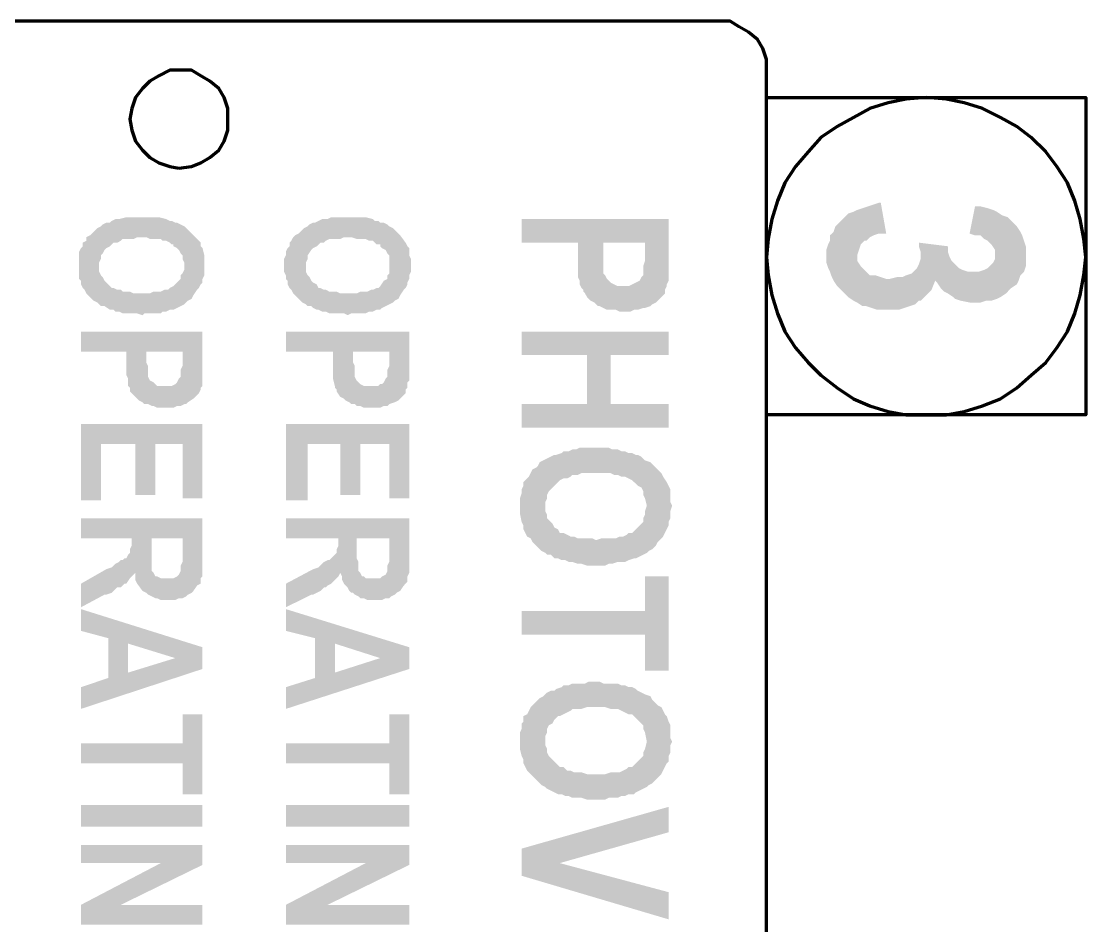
# Model space of a CAD drawing. Header units: inches. Extents: x -186 to 186, y -282 to 282.
# Drawn here: x -124.03 to -102.3, y -97.46 to -79 of the extents above; entities that cross this region are included whole.
import ezdxf

# ---------------------------------------------------------------- set-up
doc = ezdxf.new("R2010")
doc.units = ezdxf.units.IN
doc.header["$MEASUREMENT"] = 0
doc.layers.add('H', color=7, linetype='CONTINUOUS', lineweight=100)
doc.layers.add('P', color=250, linetype='CONTINUOUS', lineweight=100)

msp = doc.modelspace()

# ---------------------------------------------------------------- hatches: boundary and pattern name
at = {"layer": 'H', "linetype": 'Continuous'}
for points in [[(-106.37, -83.333), (-106.481, -82.704), (-106.519, -82.704), (-106.63, -82.741), (-106.741, -82.778), (-106.852, -82.815), (-106.963, -82.852), (-107.037, -82.889), (-107.148, -82.926), (-107.222, -83), (-107.296, -83.074), (-107.333, -83.111), (-107.407, -83.185), (-107.444, -83.296), (-107.519, -83.37), (-107.519, -83.481), (-107.556, -83.556), (-107.593, -83.667), (-107.593, -83.926), (-107.556, -84.037), (-107.519, -84.111), (-107.481, -84.222), (-107.444, -84.296), (-107.37, -84.407), (-107.296, -84.481), (-107.222, -84.556), (-107.148, -84.63), (-107.037, -84.704), (-106.963, -84.741), (-106.963, -83.778), (-106.926, -83.667), (-106.889, -83.556), (-106.815, -83.481), (-106.778, -83.481), (-106.704, -83.407), (-106.63, -83.37), (-106.519, -83.333)], [(-103.519, -83.778), (-103.519, -83.704), (-103.519, -83.593), (-103.556, -83.481), (-103.593, -83.37), (-103.63, -83.296), (-103.704, -83.185), (-103.778, -83.111), (-103.852, -83.037), (-103.889, -83), (-104, -82.963), (-104.111, -82.889), (-104.185, -82.852), (-104.296, -82.815), (-104.444, -82.778), (-104.556, -82.778), (-104.667, -83.333), (-104.556, -83.37), (-104.444, -83.37), (-104.37, -83.444), (-104.296, -83.481), (-104.222, -83.556), (-104.148, -83.667), (-104.148, -83.778), (-104.111, -84.667), (-104.037, -84.63), (-103.926, -84.556), (-103.852, -84.481), (-103.815, -84.444), (-103.704, -84.37), (-103.667, -84.296), (-103.63, -84.185), (-103.556, -84.111), (-103.519, -84), (-103.519, -83.889)], [(-120.296, -84), (-120.296, -83.926), (-120.296, -83.852), (-120.296, -83.778), (-120.333, -83.63), (-120.37, -83.593), (-120.37, -83.519), (-120.519, -83.37), (-120.556, -83.333), (-120.593, -83.296), (-120.667, -83.222), (-120.704, -83.185), (-120.778, -83.148), (-120.852, -83.111), (-120.889, -83.111), (-120.963, -83.074), (-121, -83.074), (-121.074, -83.037), (-121.222, -83), (-121.296, -83), (-121.37, -83), (-121.444, -83), (-121.519, -83), (-121.667, -83), (-121.778, -83), (-121.815, -83), (-121.889, -83), (-122.037, -83.037), (-122.111, -83.037), (-122.185, -83.074), (-122.222, -83.111), (-122.296, -83.111), (-122.37, -83.148), (-122.407, -83.185), (-122.481, -83.222), (-122.519, -83.259), (-122.556, -83.296), (-122.593, -83.333), (-122.63, -83.37), (-122.704, -83.407), (-122.704, -83.481), (-122.778, -83.519), (-122.778, -83.593), (-122.815, -83.63), (-122.852, -83.704), (-122.852, -83.778), (-122.852, -83.852), (-122.852, -84.111), (-122.852, -84.185), (-122.852, -84.259), (-122.815, -84.296), (-122.815, -84.37), (-122.778, -84.444), (-122.741, -84.481), (-122.704, -84.556), (-122.667, -84.593), (-122.63, -84.63), (-122.556, -84.704), (-122.481, -84.741), (-122.444, -84.778), (-122.444, -84), (-122.444, -83.926), (-122.407, -83.852), (-122.407, -83.778), (-122.37, -83.741), (-122.333, -83.667), (-122.296, -83.63), (-122.222, -83.593), (-122.185, -83.556), (-122.148, -83.519), (-122.074, -83.519), (-122, -83.481), (-121.963, -83.444), (-121.889, -83.444), (-121.815, -83.444), (-121.741, -83.444), (-121.667, -83.407), (-121.481, -83.407), (-121.407, -83.444), (-121.333, -83.444), (-121.185, -83.444), (-121.148, -83.481), (-121.074, -83.481), (-121, -83.519), (-120.963, -83.556), (-120.926, -83.556), (-120.926, -83.593), (-120.852, -83.63), (-120.815, -83.667), (-120.778, -83.741), (-120.741, -83.778), (-120.741, -83.852), (-120.704, -83.926), (-120.704, -84), (-120.667, -84.741), (-120.63, -84.704), (-120.556, -84.667), (-120.519, -84.593), (-120.444, -84.481), (-120.407, -84.444), (-120.37, -84.37), (-120.333, -84.333), (-120.333, -84.259), (-120.296, -84.185), (-120.296, -84.111), (-120.296, -84.037)], [(-116.074, -84), (-116.074, -83.926), (-116.074, -83.852), (-116.111, -83.778), (-116.111, -83.63), (-116.148, -83.593), (-116.185, -83.519), (-116.296, -83.37), (-116.333, -83.333), (-116.37, -83.296), (-116.444, -83.222), (-116.519, -83.185), (-116.556, -83.148), (-116.63, -83.111), (-116.704, -83.111), (-116.741, -83.074), (-116.815, -83.074), (-116.852, -83.037), (-117, -83), (-117.074, -83), (-117.148, -83), (-117.222, -83), (-117.296, -83), (-117.481, -83), (-117.556, -83), (-117.63, -83), (-117.704, -83), (-117.778, -83.037), (-117.889, -83.037), (-117.963, -83.074), (-118.037, -83.111), (-118.074, -83.111), (-118.148, -83.148), (-118.185, -83.185), (-118.259, -83.222), (-118.296, -83.259), (-118.333, -83.296), (-118.37, -83.333), (-118.444, -83.37), (-118.481, -83.407), (-118.519, -83.481), (-118.556, -83.519), (-118.556, -83.593), (-118.593, -83.63), (-118.63, -83.704), (-118.63, -83.778), (-118.667, -83.852), (-118.667, -84.111), (-118.63, -84.185), (-118.63, -84.259), (-118.593, -84.296), (-118.593, -84.37), (-118.556, -84.444), (-118.519, -84.481), (-118.481, -84.556), (-118.444, -84.593), (-118.407, -84.63), (-118.333, -84.704), (-118.296, -84.741), (-118.222, -84.778), (-118.222, -84), (-118.222, -83.926), (-118.185, -83.852), (-118.185, -83.778), (-118.111, -83.667), (-118.074, -83.63), (-118, -83.593), (-117.963, -83.556), (-117.926, -83.519), (-117.852, -83.519), (-117.815, -83.481), (-117.741, -83.444), (-117.667, -83.444), (-117.593, -83.444), (-117.519, -83.444), (-117.444, -83.407), (-117.296, -83.407), (-117.185, -83.444), (-117.111, -83.444), (-117.037, -83.444), (-117, -83.444), (-116.926, -83.481), (-116.852, -83.481), (-116.815, -83.519), (-116.778, -83.556), (-116.704, -83.556), (-116.704, -83.593), (-116.667, -83.63), (-116.593, -83.667), (-116.556, -83.741), (-116.519, -83.778), (-116.519, -83.852), (-116.519, -83.926), (-116.519, -84), (-116.444, -84.741), (-116.407, -84.704), (-116.333, -84.667), (-116.296, -84.593), (-116.222, -84.481), (-116.185, -84.444), (-116.148, -84.37), (-116.148, -84.333), (-116.111, -84.259), (-116.111, -84.185), (-116.074, -84.111), (-116.074, -84.037)], [(-110.815, -83.815), (-110.815, -83.037), (-113.815, -83.037), (-113.815, -83.519), (-112.667, -83.519), (-112.667, -84.037), (-112.667, -84.148), (-112.667, -84.222), (-112.63, -84.296), (-112.63, -84.37), (-112.593, -84.444), (-112.556, -84.481), (-112.556, -84.519), (-112.519, -84.556), (-112.481, -84.63), (-112.407, -84.704), (-112.333, -84.741), (-112.259, -84.815), (-112.222, -84.815), (-112.148, -83.519), (-111.296, -83.519), (-111.296, -83.778), (-111.296, -84.852), (-111.185, -84.815), (-111.148, -84.778), (-111.074, -84.741), (-111, -84.667), (-110.963, -84.63), (-110.889, -84.556), (-110.889, -84.481), (-110.852, -84.407), (-110.852, -84.37), (-110.815, -84.296), (-110.815, -84.222), (-110.815, -84.148), (-110.815, -84.074), (-110.815, -83.963)], [(-111.296, -84.852), (-111.296, -83.778), (-111.296, -83.889), (-111.333, -84), (-111.333, -84.074), (-111.333, -84.148), (-111.333, -84.185), (-111.37, -84.222), (-111.407, -84.296), (-111.481, -84.333), (-111.556, -84.37), (-111.63, -84.407), (-111.741, -84.407), (-111.852, -84.407), (-111.926, -84.37), (-112, -84.333), (-112.074, -84.259), (-112.111, -84.185), (-112.148, -84.148), (-112.148, -84.111), (-112.148, -84), (-112.148, -83.519), (-112.222, -84.815), (-112.148, -84.852), (-112.074, -84.889), (-112, -84.889), (-111.889, -84.889), (-111.815, -84.926), (-111.593, -84.926), (-111.519, -84.889), (-111.444, -84.889), (-111.333, -84.852)], [(-104.111, -84.667), (-104.148, -83.778), (-104.148, -83.852), (-104.185, -83.926), (-104.259, -84), (-104.296, -84.037), (-104.37, -84.074), (-104.481, -84.111), (-104.593, -84.111), (-104.704, -84.111), (-104.815, -84.074), (-104.889, -84.037), (-104.963, -83.963), (-105.037, -83.889), (-105.074, -83.815), (-105.111, -83.704), (-105.111, -83.593), (-105.704, -83.519), (-105.704, -83.593), (-105.667, -83.704), (-105.667, -83.815), (-105.593, -84.63), (-105.519, -84.556), (-105.444, -84.481), (-105.37, -84.296), (-105.333, -84.333), (-105.259, -84.444), (-105.185, -84.519), (-105.111, -84.556), (-105, -84.63), (-104.963, -84.667), (-104.852, -84.704), (-104.667, -84.741), (-104.444, -84.741), (-104.333, -84.704), (-104.222, -84.704)], [(-105.593, -84.63), (-105.667, -83.815), (-105.667, -83.852), (-105.704, -83.963), (-105.741, -84.037), (-105.815, -84.111), (-105.852, -84.148), (-105.963, -84.185), (-106.037, -84.222), (-106.148, -84.222), (-106.296, -84.259), (-106.37, -84.259), (-106.481, -84.222), (-106.593, -84.185), (-106.704, -84.185), (-106.778, -84.111), (-106.815, -84.074), (-106.889, -84), (-106.963, -83.889), (-106.963, -83.778), (-106.963, -84.741), (-106.852, -84.815), (-106.778, -84.815), (-106.667, -84.852), (-106.556, -84.889), (-106.444, -84.889), (-106.185, -84.889), (-106.111, -84.889), (-106, -84.852), (-105.889, -84.815), (-105.778, -84.778), (-105.704, -84.704), (-105.667, -84.704)], [(-120.667, -84.741), (-120.704, -84), (-120.704, -84.074), (-120.741, -84.148), (-120.778, -84.185), (-120.778, -84.259), (-120.815, -84.296), (-120.926, -84.407), (-121, -84.444), (-121.037, -84.481), (-121.111, -84.481), (-121.185, -84.519), (-121.259, -84.519), (-121.333, -84.519), (-121.407, -84.556), (-121.481, -84.556), (-121.556, -84.556), (-121.667, -84.556), (-121.741, -84.556), (-121.815, -84.519), (-121.889, -84.519), (-121.963, -84.519), (-122, -84.481), (-122.074, -84.481), (-122.148, -84.444), (-122.185, -84.444), (-122.296, -84.333), (-122.333, -84.296), (-122.37, -84.222), (-122.407, -84.185), (-122.444, -84.111), (-122.444, -84.037), (-122.444, -84), (-122.444, -84.778), (-122.407, -84.815), (-122.333, -84.815), (-122.222, -84.889), (-122.148, -84.889), (-122.111, -84.926), (-122.037, -84.926), (-121.963, -84.963), (-121.889, -84.963), (-121.815, -84.963), (-121.667, -84.963), (-121.556, -85), (-121.519, -84.963), (-121.333, -84.963), (-121.296, -84.963), (-121.185, -84.963), (-121.148, -84.926), (-121.074, -84.926), (-121, -84.889), (-120.926, -84.889), (-120.704, -84.778)], [(-116.444, -84.741), (-116.519, -84), (-116.519, -84.074), (-116.519, -84.148), (-116.556, -84.185), (-116.556, -84.259), (-116.63, -84.296), (-116.704, -84.407), (-116.741, -84.444), (-116.778, -84.444), (-116.852, -84.481), (-116.889, -84.481), (-116.963, -84.519), (-117.037, -84.519), (-117.111, -84.519), (-117.185, -84.556), (-117.259, -84.556), (-117.333, -84.556), (-117.444, -84.556), (-117.519, -84.556), (-117.593, -84.519), (-117.667, -84.519), (-117.741, -84.519), (-117.815, -84.481), (-117.852, -84.481), (-117.926, -84.444), (-117.963, -84.444), (-118, -84.37), (-118.074, -84.333), (-118.111, -84.296), (-118.148, -84.222), (-118.185, -84.185), (-118.222, -84.111), (-118.222, -84.037), (-118.222, -84), (-118.222, -84.778), (-118.185, -84.815), (-118.111, -84.815), (-118.074, -84.852), (-118, -84.889), (-117.963, -84.889), (-117.889, -84.926), (-117.815, -84.926), (-117.741, -84.963), (-117.667, -84.963), (-117.593, -84.963), (-117.444, -84.963), (-117.37, -85), (-117.296, -84.963), (-117.148, -84.963), (-117.074, -84.963), (-117, -84.963), (-116.926, -84.926), (-116.852, -84.926), (-116.778, -84.889), (-116.704, -84.889), (-116.667, -84.852), (-116.519, -84.778)], [(-120.333, -85.963), (-120.333, -85.333), (-122.815, -85.333), (-122.815, -85.741), (-121.889, -85.741), (-121.889, -86.222), (-121.852, -86.296), (-121.852, -86.444), (-121.815, -86.481), (-121.815, -86.519), (-121.815, -86.556), (-121.704, -86.667), (-121.667, -86.704), (-121.63, -86.741), (-121.556, -86.778), (-121.519, -86.815), (-121.481, -85.741), (-120.741, -85.741), (-120.741, -85.926), (-120.704, -86.815), (-120.667, -86.815), (-120.63, -86.778), (-120.519, -86.704), (-120.444, -86.63), (-120.407, -86.593), (-120.37, -86.519), (-120.37, -86.481), (-120.333, -86.444), (-120.333, -86.37), (-120.333, -86.333), (-120.333, -86.074)], [(-116.111, -85.963), (-116.111, -85.333), (-118.63, -85.333), (-118.63, -85.741), (-117.667, -85.741), (-117.667, -86.222), (-117.667, -86.296), (-117.63, -86.444), (-117.63, -86.481), (-117.593, -86.519), (-117.593, -86.556), (-117.519, -86.667), (-117.444, -86.704), (-117.407, -86.741), (-117.333, -86.778), (-117.296, -86.815), (-117.259, -85.741), (-116.519, -85.741), (-116.519, -85.926), (-116.519, -86.815), (-116.407, -86.778), (-116.333, -86.741), (-116.296, -86.704), (-116.222, -86.63), (-116.185, -86.593), (-116.185, -86.519), (-116.148, -86.481), (-116.148, -86.444), (-116.148, -86.37), (-116.111, -86.333), (-116.111, -86.074)], [(-110.815, -85.815), (-110.815, -85.333), (-113.815, -85.333), (-113.815, -85.815), (-112.481, -85.815), (-112.481, -86.815), (-112, -85.815)], [(-120.704, -86.815), (-120.741, -85.926), (-120.741, -86.037), (-120.778, -86.111), (-120.778, -86.185), (-120.778, -86.222), (-120.778, -86.259), (-120.815, -86.296), (-120.852, -86.37), (-120.889, -86.407), (-120.963, -86.444), (-121.037, -86.444), (-121.185, -86.444), (-121.259, -86.444), (-121.296, -86.407), (-121.333, -86.37), (-121.407, -86.333), (-121.444, -86.259), (-121.444, -86.185), (-121.444, -86.148), (-121.444, -86.037), (-121.481, -85.963), (-121.481, -85.741), (-121.519, -86.815), (-121.444, -86.815), (-121.37, -86.852), (-121.333, -86.852), (-121.259, -86.889), (-120.926, -86.889), (-120.852, -86.852), (-120.778, -86.852)], [(-116.519, -86.815), (-116.519, -85.926), (-116.519, -86.037), (-116.556, -86.111), (-116.556, -86.185), (-116.556, -86.222), (-116.556, -86.259), (-116.593, -86.296), (-116.63, -86.37), (-116.667, -86.407), (-116.704, -86.407), (-116.741, -86.444), (-116.815, -86.444), (-116.963, -86.444), (-117.037, -86.444), (-117.111, -86.407), (-117.148, -86.37), (-117.185, -86.333), (-117.222, -86.259), (-117.222, -86.185), (-117.222, -86.148), (-117.222, -86.037), (-117.259, -85.963), (-117.259, -85.741), (-117.296, -86.815), (-117.222, -86.815), (-117.185, -86.852), (-117.111, -86.852), (-117.037, -86.889), (-116.704, -86.889), (-116.63, -86.852), (-116.556, -86.852)], [(-110.815, -87.296), (-110.815, -86.815), (-112, -86.815), (-112, -85.815), (-112.481, -86.815), (-113.815, -86.815), (-113.815, -87.296)], [(-120.333, -88.741), (-120.333, -87.222), (-122.815, -87.222), (-122.815, -88.778), (-122.407, -88.778), (-122.407, -87.63), (-121.704, -87.63), (-121.704, -88.667), (-121.296, -88.667), (-121.296, -87.63), (-120.741, -87.63), (-120.741, -88.741)], [(-116.111, -88.741), (-116.111, -87.222), (-118.63, -87.222), (-118.63, -88.778), (-118.185, -88.778), (-118.185, -87.63), (-117.519, -87.63), (-117.519, -88.667), (-117.111, -88.667), (-117.111, -87.63), (-116.519, -87.63), (-116.519, -88.741)], [(-110.741, -88.889), (-110.778, -88.815), (-110.778, -88.741), (-110.778, -88.667), (-110.778, -88.556), (-110.815, -88.481), (-110.852, -88.407), (-110.926, -88.296), (-110.963, -88.222), (-111.037, -88.148), (-111.148, -88.037), (-111.185, -88), (-111.296, -87.963), (-111.37, -87.889), (-111.444, -87.852), (-111.481, -87.852), (-111.556, -87.815), (-111.63, -87.815), (-111.704, -87.778), (-111.778, -87.778), (-111.852, -87.741), (-111.963, -87.741), (-112.037, -87.704), (-112.148, -87.704), (-112.222, -87.704), (-112.444, -87.704), (-112.519, -87.704), (-112.63, -87.704), (-112.704, -87.741), (-112.778, -87.741), (-112.852, -87.778), (-112.963, -87.778), (-113, -87.815), (-113.111, -87.852), (-113.148, -87.852), (-113.222, -87.889), (-113.296, -87.926), (-113.37, -87.963), (-113.444, -88), (-113.481, -88.074), (-113.519, -88.111), (-113.593, -88.148), (-113.63, -88.222), (-113.667, -88.296), (-113.778, -88.407), (-113.778, -88.481), (-113.815, -88.556), (-113.815, -88.63), (-113.852, -88.741), (-113.852, -88.815), (-113.852, -88.963), (-113.852, -89.037), (-113.815, -89.222), (-113.778, -89.296), (-113.778, -89.37), (-113.741, -89.444), (-113.704, -89.519), (-113.63, -89.556), (-113.593, -89.63), (-113.519, -89.704), (-113.481, -89.741), (-113.407, -89.815), (-113.333, -89.852), (-113.333, -88.889), (-113.333, -88.815), (-113.296, -88.741), (-113.296, -88.667), (-113.259, -88.593), (-113.185, -88.519), (-113.148, -88.481), (-113.074, -88.407), (-113.037, -88.37), (-112.963, -88.333), (-112.889, -88.333), (-112.815, -88.296), (-112.778, -88.259), (-112.667, -88.259), (-112.593, -88.222), (-112.481, -88.222), (-112.111, -88.222), (-112, -88.222), (-111.926, -88.259), (-111.852, -88.259), (-111.778, -88.296), (-111.704, -88.296), (-111.63, -88.333), (-111.556, -88.37), (-111.519, -88.407), (-111.444, -88.481), (-111.37, -88.519), (-111.333, -88.593), (-111.333, -88.667), (-111.296, -88.741), (-111.259, -88.889), (-111.222, -89.815), (-111.148, -89.778), (-111.074, -89.704), (-111.037, -89.63), (-110.963, -89.556), (-110.926, -89.519), (-110.889, -89.444), (-110.815, -89.296), (-110.815, -89.222), (-110.778, -89.148), (-110.778, -89.074), (-110.778, -89)], [(-111.222, -89.815), (-111.259, -88.889), (-111.296, -89), (-111.296, -89.074), (-111.333, -89.148), (-111.333, -89.222), (-111.407, -89.296), (-111.444, -89.333), (-111.519, -89.407), (-111.556, -89.444), (-111.63, -89.444), (-111.667, -89.481), (-111.741, -89.519), (-111.815, -89.519), (-111.889, -89.556), (-112, -89.556), (-112.111, -89.556), (-112.185, -89.556), (-112.296, -89.593), (-112.37, -89.556), (-112.481, -89.556), (-112.593, -89.556), (-112.667, -89.556), (-112.741, -89.519), (-112.815, -89.519), (-112.889, -89.481), (-112.963, -89.444), (-113.037, -89.444), (-113.074, -89.37), (-113.148, -89.333), (-113.185, -89.259), (-113.259, -89.185), (-113.296, -89.148), (-113.296, -89.074), (-113.333, -89), (-113.333, -88.889), (-113.333, -89.852), (-113.296, -89.889), (-113.222, -89.889), (-113.148, -89.963), (-113.074, -89.963), (-113, -90), (-112.926, -90), (-112.852, -90.037), (-112.778, -90.037), (-112.667, -90.074), (-112.593, -90.074), (-112.481, -90.111), (-112.111, -90.111), (-112.037, -90.074), (-111.963, -90.074), (-111.852, -90.037), (-111.778, -90.037), (-111.704, -90.037), (-111.63, -90), (-111.519, -89.963), (-111.481, -89.963), (-111.407, -89.926), (-111.333, -89.889), (-111.259, -89.852)], [(-120.333, -90), (-120.333, -89.148), (-122.815, -89.148), (-122.815, -89.556), (-121.778, -89.556), (-121.778, -89.63), (-121.778, -90.333), (-121.704, -90.259), (-121.704, -90.333), (-121.704, -90.407), (-121.667, -90.481), (-121.556, -90.63), (-121.481, -90.667), (-121.444, -90.704), (-121.37, -89.556), (-120.741, -89.556), (-120.741, -90.778), (-120.667, -90.741), (-120.63, -90.704), (-120.556, -90.667), (-120.519, -90.63), (-120.444, -90.519), (-120.37, -90.481), (-120.37, -90.444), (-120.37, -90.37), (-120.333, -90.333), (-120.333, -90.259), (-120.333, -90.111)], [(-116.111, -90), (-116.111, -89.148), (-118.63, -89.148), (-118.63, -89.556), (-117.556, -89.556), (-117.556, -89.63), (-117.556, -90.333), (-117.519, -90.259), (-117.481, -90.333), (-117.481, -90.407), (-117.444, -90.481), (-117.407, -90.519), (-117.37, -90.556), (-117.333, -90.63), (-117.296, -90.667), (-117.259, -90.667), (-117.222, -90.704), (-117.185, -89.556), (-116.519, -89.556), (-116.519, -90.778), (-116.481, -90.741), (-116.407, -90.704), (-116.37, -90.667), (-116.296, -90.63), (-116.222, -90.519), (-116.185, -90.481), (-116.148, -90.444), (-116.148, -90.37), (-116.148, -90.333), (-116.111, -90.259), (-116.111, -90.111)], [(-120.741, -90.778), (-120.741, -89.852), (-120.741, -90.037), (-120.778, -90.111), (-120.778, -90.185), (-120.778, -90.222), (-120.815, -90.296), (-120.852, -90.333), (-120.926, -90.37), (-121, -90.37), (-121.037, -90.37), (-121.074, -90.37), (-121.185, -90.37), (-121.259, -90.333), (-121.296, -90.333), (-121.333, -90.259), (-121.37, -90.222), (-121.37, -90.185), (-121.37, -90.148), (-121.37, -90.037), (-121.37, -89.963), (-121.37, -89.556), (-121.444, -90.704), (-121.37, -90.741), (-121.296, -90.778), (-121.259, -90.778), (-121.185, -90.815), (-120.889, -90.815), (-120.815, -90.778)], [(-116.519, -90.778), (-116.519, -89.852), (-116.519, -90.037), (-116.556, -90.111), (-116.556, -90.185), (-116.556, -90.222), (-116.593, -90.296), (-116.667, -90.333), (-116.704, -90.37), (-116.778, -90.37), (-116.852, -90.37), (-117, -90.37), (-117.037, -90.333), (-117.074, -90.333), (-117.111, -90.259), (-117.148, -90.222), (-117.148, -90.185), (-117.148, -90.148), (-117.148, -90.037), (-117.185, -89.963), (-117.185, -89.556), (-117.222, -90.704), (-117.148, -90.741), (-117.111, -90.778), (-117.037, -90.778), (-116.963, -90.815), (-116.667, -90.815), (-116.593, -90.778)], [(-121.778, -90.333), (-121.778, -89.63), (-121.778, -89.704), (-121.815, -89.778), (-121.815, -89.852), (-121.852, -89.889), (-121.889, -89.963), (-121.926, -89.963), (-121.963, -90), (-122, -90), (-122.037, -90.037), (-122.111, -90.074), (-122.185, -90.148), (-122.296, -90.185), (-122.815, -90.481), (-122.815, -90.963), (-122.333, -90.704), (-122.296, -90.704), (-122.185, -90.667), (-122.148, -90.63), (-122.074, -90.556), (-122, -90.556), (-121.963, -90.519), (-121.926, -90.481), (-121.889, -90.481), (-121.815, -90.37)], [(-117.556, -90.333), (-117.556, -89.63), (-117.556, -89.704), (-117.593, -89.778), (-117.593, -89.852), (-117.63, -89.889), (-117.704, -89.963), (-117.741, -90), (-117.778, -90), (-117.852, -90.037), (-117.889, -90.074), (-117.963, -90.148), (-118.074, -90.185), (-118.63, -90.481), (-118.63, -90.963), (-118.111, -90.704), (-118.074, -90.704), (-118, -90.667), (-117.926, -90.63), (-117.852, -90.556), (-117.815, -90.556), (-117.778, -90.519), (-117.704, -90.481), (-117.593, -90.37)], [(-110.815, -92.259), (-110.815, -90.333), (-111.296, -90.333), (-111.296, -91.037), (-113.815, -91.037), (-113.815, -91.519), (-111.296, -91.519), (-111.296, -92.259)], [(-120.333, -92.222), (-120.333, -91.778), (-122.815, -91), (-122.815, -91.444), (-122.259, -91.593), (-122.259, -92.407), (-121.852, -91.704), (-120.889, -92)], [(-116.111, -92.222), (-116.111, -91.778), (-118.63, -91), (-118.63, -91.444), (-118.037, -91.593), (-118.037, -92.407), (-117.63, -91.704), (-116.704, -92)], [(-120.333, -92.222), (-120.889, -92), (-121.852, -92.296), (-121.852, -91.704), (-122.259, -92.407), (-122.815, -92.593), (-122.815, -93.037)], [(-116.111, -92.222), (-116.704, -92), (-117.63, -92.296), (-117.63, -91.704), (-118.037, -92.407), (-118.63, -92.593), (-118.63, -93.037)], [(-110.741, -93.704), (-110.778, -93.63), (-110.778, -93.519), (-110.778, -93.37), (-110.815, -93.296), (-110.852, -93.185), (-110.889, -93.148), (-110.926, -93.074), (-110.963, -93), (-111.037, -92.963), (-111.148, -92.852), (-111.185, -92.778), (-111.296, -92.741), (-111.37, -92.704), (-111.444, -92.667), (-111.481, -92.63), (-111.556, -92.593), (-111.63, -92.593), (-111.704, -92.556), (-111.778, -92.556), (-111.852, -92.519), (-111.963, -92.519), (-112.037, -92.519), (-112.148, -92.519), (-112.222, -92.481), (-112.444, -92.481), (-112.519, -92.519), (-112.63, -92.519), (-112.704, -92.519), (-112.778, -92.519), (-112.852, -92.556), (-112.963, -92.556), (-113, -92.593), (-113.111, -92.63), (-113.148, -92.667), (-113.222, -92.667), (-113.296, -92.704), (-113.37, -92.778), (-113.444, -92.815), (-113.481, -92.852), (-113.519, -92.889), (-113.593, -92.963), (-113.63, -93), (-113.667, -93.074), (-113.704, -93.148), (-113.778, -93.185), (-113.778, -93.296), (-113.815, -93.333), (-113.815, -93.444), (-113.852, -93.519), (-113.852, -93.593), (-113.852, -93.741), (-113.852, -93.852), (-113.815, -94), (-113.778, -94.074), (-113.778, -94.148), (-113.741, -94.222), (-113.704, -94.296), (-113.63, -94.37), (-113.593, -94.407), (-113.519, -94.481), (-113.481, -94.519), (-113.407, -94.593), (-113.333, -94.63), (-113.333, -93.704), (-113.333, -93.593), (-113.296, -93.519), (-113.296, -93.444), (-113.259, -93.37), (-113.185, -93.333), (-113.148, -93.259), (-113.074, -93.185), (-113.037, -93.185), (-112.963, -93.148), (-112.889, -93.111), (-112.815, -93.074), (-112.778, -93.037), (-112.667, -93.037), (-112.593, -93.037), (-112.481, -93), (-112.111, -93), (-112, -93.037), (-111.926, -93.037), (-111.852, -93.037), (-111.778, -93.074), (-111.704, -93.111), (-111.63, -93.148), (-111.556, -93.148), (-111.519, -93.185), (-111.444, -93.259), (-111.37, -93.333), (-111.333, -93.37), (-111.333, -93.444), (-111.296, -93.519), (-111.259, -93.704), (-111.222, -94.593), (-111.148, -94.556), (-111.074, -94.481), (-111.037, -94.444), (-110.963, -94.37), (-110.926, -94.296), (-110.889, -94.222), (-110.852, -94.148), (-110.815, -94.111), (-110.815, -94), (-110.778, -93.926), (-110.778, -93.852), (-110.778, -93.778)], [(-120.333, -94.778), (-120.333, -93.148), (-120.741, -93.148), (-120.741, -93.741), (-122.815, -93.741), (-122.815, -94.148), (-120.741, -94.148), (-120.741, -94.778)], [(-116.111, -94.778), (-116.111, -93.148), (-116.519, -93.148), (-116.519, -93.741), (-118.63, -93.741), (-118.63, -94.148), (-116.519, -94.148), (-116.519, -94.778)], [(-111.222, -94.593), (-111.259, -93.704), (-111.296, -93.852), (-111.333, -93.926), (-111.333, -94), (-111.407, -94.074), (-111.444, -94.111), (-111.519, -94.185), (-111.556, -94.222), (-111.63, -94.222), (-111.667, -94.259), (-111.741, -94.296), (-111.815, -94.333), (-111.889, -94.333), (-112, -94.333), (-112.111, -94.37), (-112.185, -94.37), (-112.296, -94.37), (-112.37, -94.37), (-112.481, -94.37), (-112.593, -94.333), (-112.667, -94.333), (-112.741, -94.333), (-112.815, -94.296), (-112.889, -94.296), (-112.963, -94.222), (-113.037, -94.222), (-113.074, -94.185), (-113.148, -94.111), (-113.259, -94), (-113.296, -93.926), (-113.296, -93.852), (-113.333, -93.778), (-113.333, -93.704), (-113.333, -94.63), (-113.296, -94.667), (-113.222, -94.704), (-113.148, -94.741), (-113.074, -94.778), (-113, -94.778), (-112.926, -94.815), (-112.852, -94.815), (-112.778, -94.852), (-112.667, -94.852), (-112.593, -94.852), (-112.481, -94.889), (-112.111, -94.889), (-112.037, -94.852), (-111.963, -94.852), (-111.852, -94.852), (-111.778, -94.815), (-111.704, -94.815), (-111.63, -94.778), (-111.519, -94.778), (-111.481, -94.741), (-111.407, -94.704), (-111.333, -94.667), (-111.259, -94.63)], [(-122.815, -95.444), (-120.333, -95.444), (-120.333, -95), (-122.815, -95)], [(-118.63, -95.444), (-116.111, -95.444), (-116.111, -95), (-118.63, -95)], [(-110.815, -95.556), (-110.815, -95.037), (-113.815, -95.889), (-113.037, -96.185)], [(-120.333, -96.222), (-120.333, -95.815), (-122.815, -95.815), (-122.815, -96.185), (-121.185, -96.185)], [(-116.111, -96.222), (-116.111, -95.815), (-118.63, -95.815), (-118.63, -96.185), (-117, -96.185)], [(-110.815, -97.333), (-110.815, -96.778), (-113.037, -96.185), (-113.815, -95.889), (-113.815, -96.444)], [(-120.333, -96.222), (-121.185, -96.185), (-122.815, -97.037), (-122, -97.037)], [(-116.111, -96.222), (-117, -96.185), (-118.63, -97.037), (-117.778, -97.037)], [(-120.333, -97.444), (-120.333, -97.037), (-122, -97.037), (-122.815, -97.037), (-122.815, -97.444)], [(-116.111, -97.444), (-116.111, -97.037), (-117.778, -97.037), (-118.63, -97.037), (-118.63, -97.444)]]:
    msp.add_hatch(color=0, dxfattribs=at).paths.add_polyline_path(points)

# ---------------------------------------------------------------- linework, layer by layer
at = {"layer": 'P', "color": 0, "linetype": 'Continuous'}
for points in [[(-108.815, -142), (-108.815, -80), (-108.815, -79.778), (-108.889, -79.556), (-109, -79.37), (-109.185, -79.222), (-109.37, -79.111), (-109.556, -79), (-109.815, -79), (-131.815, -79), (-132, -79), (-132.222, -79.111), (-132.407, -79.222), (-132.556, -79.37), (-132.704, -79.556), (-132.778, -79.778), (-132.815, -80), (-132.815, -142)], [(-120.815, -82), (-120.556, -81.963), (-120.37, -81.889), (-120.185, -81.778), (-120, -81.63), (-119.889, -81.444), (-119.815, -81.222), (-119.815, -81), (-119.815, -80.778), (-119.889, -80.556), (-120, -80.37), (-120.185, -80.222), (-120.37, -80.111), (-120.556, -80), (-120.815, -80), (-121, -80), (-121.222, -80.111), (-121.407, -80.222), (-121.556, -80.37), (-121.704, -80.556), (-121.778, -80.778), (-121.815, -81), (-121.778, -81.222), (-121.704, -81.444), (-121.556, -81.63), (-121.407, -81.778), (-121.222, -81.889), (-121, -81.963), (-120.815, -82)], [(-105.556, -87.037), (-105.148, -87.037), (-104.778, -86.963), (-104.407, -86.852), (-104.037, -86.704), (-103.704, -86.481), (-103.407, -86.222), (-103.111, -85.963), (-102.889, -85.667), (-102.667, -85.333), (-102.519, -84.963), (-102.407, -84.593), (-102.333, -84.185), (-102.296, -83.815), (-102.333, -83.444), (-102.407, -83.037), (-102.519, -82.667), (-102.667, -82.296), (-102.889, -81.963), (-103.111, -81.667), (-103.407, -81.37), (-103.704, -81.148), (-104.037, -80.963), (-104.407, -80.778), (-104.778, -80.667), (-105.148, -80.593), (-105.556, -80.556), (-105.963, -80.593), (-106.333, -80.667), (-106.704, -80.778), (-107.037, -80.963), (-107.37, -81.148), (-107.704, -81.37), (-107.963, -81.667), (-108.222, -81.963), (-108.444, -82.296), (-108.593, -82.667), (-108.704, -83.037), (-108.778, -83.444), (-108.815, -83.815), (-108.778, -84.185), (-108.704, -84.593), (-108.593, -84.963), (-108.444, -85.333), (-108.222, -85.667), (-107.963, -85.963), (-107.704, -86.222), (-107.37, -86.481), (-107.037, -86.704), (-106.704, -86.852), (-106.333, -86.963), (-105.963, -87.037), (-105.556, -87.037)], [(-108.815, -80.556), (-102.296, -80.556), (-102.296, -87.037), (-108.815, -87.037), (-108.815, -80.556)]]:
    msp.add_lwpolyline(points, dxfattribs=at)

doc.saveas('drawing.dxf')
